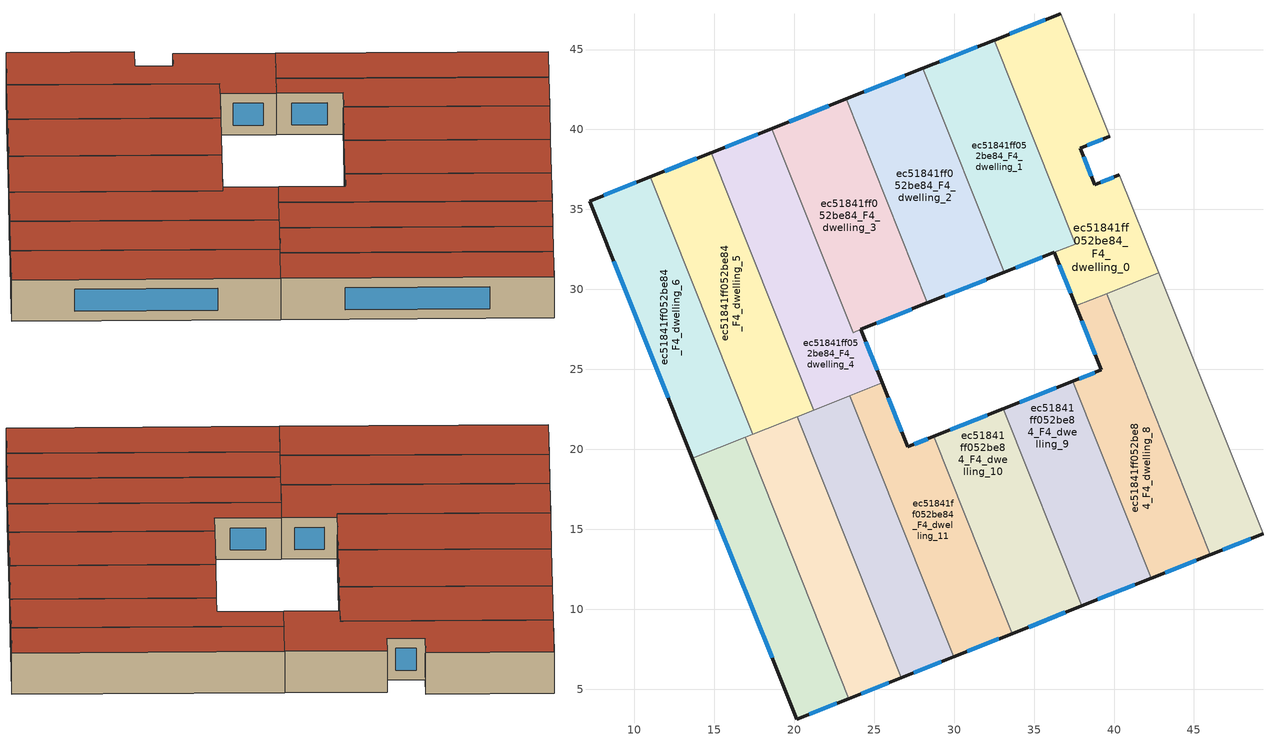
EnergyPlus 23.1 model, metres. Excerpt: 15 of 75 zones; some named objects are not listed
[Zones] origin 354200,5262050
ec51841ff052be84_F4_dwelling_0
 floor to ec51841ff052be84_F3_dwelling_0 (EU_floor_Construction): 36.67,47.24 39.73,39.56 37.89,38.83 38.8,36.54 40.34,37.16 42.79,31.04 37.6,28.97 36.26,32.31 37.57,32.83 32.5,45.58 z12
 wall outside (EU_wall_Construction): 36.67,47.24 32.5,45.58 / 40.34,37.16 38.8,36.54 37.89,38.83 39.73,39.56 / 36.26,32.31 37.6,28.97 z12:15
 wall adiabatic (EU_wall_Construction): 39.73,39.56 36.67,47.24 / 42.79,31.04 40.34,37.16 z12:15
 wall to ec51841ff052be84_F4_dwelling_1 (EU_wall_Construction): 32.5,45.58 37.57,32.84 / 37.57,32.83 36.26,32.31 z12:15
 wall to ec51841ff052be84_F4_dwelling_7 (EU_wall_Construction): 39.53,29.74 42.79,31.04 z12:15
 wall to ec51841ff052be84_F4_dwelling_8 (EU_wall_Construction): 37.6,28.97 39.53,29.74 z12:15
 window (EU_Window_Construction): 35.69,46.85 33.48,45.97 / 38.32,39 39.3,39.39 / 38.59,37.08 38.1,38.29 / 39.98,37.01 39.16,36.68 / 36.57,31.53 37.28,29.75 z12.7:14.3
 roof outside (EU_roof_Construction): 42.79,31.04 40.34,37.16 38.8,36.54 37.89,38.83 39.73,39.56 36.67,47.24 32.5,45.58 37.57,32.83 36.26,32.31 37.6,28.97 z15
ec51841ff052be84_F4_dwelling_1
 floor to ec51841ff052be84_F3_dwelling_1 (EU_floor_Construction): 32.5,45.58 37.57,32.84 33.12,31.06 28.05,43.81 z12
 wall outside (EU_wall_Construction): 32.5,45.58 28.05,43.81 / 33.12,31.06 36.26,32.31 z12:15
 wall to ec51841ff052be84_F4_dwelling_2 (EU_wall_Construction): 28.05,43.81 33.12,31.06 z12:15
 window (EU_Window_Construction): 31.46,45.17 29.1,44.23 / 33.86,31.36 35.52,32.02 z12.7:14.3
 roof outside (EU_roof_Construction): 37.57,32.83 32.5,45.58 28.05,43.81 33.12,31.06 z15
ec51841ff052be84_F4_dwelling_10
 floor to ec51841ff052be84_F3_dwelling_10 (EU_floor_Construction): 33.08,22.53 37.98,10.21 33.64,8.48 28.74,20.81 z12
 wall outside (EU_wall_Construction): 33.64,8.48 37.98,10.21 / 33.08,22.53 28.74,20.81 z12:15
 wall to ec51841ff052be84_F4_dwelling_9 (EU_wall_Construction): 37.98,10.21 33.08,22.53 z12:15
 wall to ec51841ff052be84_F4_dwelling_11 (EU_wall_Construction): 28.74,20.81 33.64,8.48 z12:15
 window (EU_Window_Construction): 34.66,8.89 36.96,9.8 / 32.06,22.13 29.76,21.21 z12.7:14.3
 roof outside (EU_roof_Construction): 37.98,10.21 33.08,22.53 28.74,20.81 33.64,8.48 z15
ec51841ff052be84_F4_dwelling_11
 floor to ec51841ff052be84_F3_dwelling_11 (EU_floor_Construction): 28.74,20.81 33.64,8.48 29.97,7.02 23.47,23.35 25.51,24.16 27.11,20.16 z12
 wall outside (EU_wall_Construction): 28.74,20.81 27.11,20.16 25.51,24.16 / 29.97,7.02 33.64,8.48 z12:15
 wall to ec51841ff052be84_F4_dwelling_12 (EU_wall_Construction): 23.47,23.35 29.97,7.02 z12:15
 wall to ec51841ff052be84_F4_dwelling_4 (EU_wall_Construction): 25.51,24.16 23.47,23.35 z12:15
 window (EU_Window_Construction): 26.74,21.1 25.89,23.22 / 28.36,20.66 27.5,20.31 / 30.83,7.36 32.78,8.14 z12.7:14.3
 roof outside (EU_roof_Construction): 33.64,8.48 28.74,20.81 27.11,20.16 25.51,24.16 23.47,23.35 29.97,7.02 z15
ec51841ff052be84_F4_dwelling_12
 floor to ec51841ff052be84_F3_dwelling_12 (EU_floor_Construction): 23.47,23.35 29.97,7.02 26.69,5.72 20.2,22.05 z12
 wall outside (EU_wall_Construction): 26.69,5.72 29.97,7.02 z12:15
 wall to ec51841ff052be84_F4_dwelling_13 (EU_wall_Construction): 20.2,22.05 26.69,5.72 z12:15
 wall to ec51841ff052be84_F4_dwelling_5 (EU_wall_Construction): 21.21,22.45 20.2,22.05 z12:15
 wall to ec51841ff052be84_F4_dwelling_4 (EU_wall_Construction): 23.47,23.35 21.21,22.45 z12:15
 window (EU_Window_Construction): 27.46,6.02 29.2,6.72 z12.7:14.3
 roof outside (EU_roof_Construction): 29.97,7.02 23.47,23.35 20.2,22.05 26.69,5.72 z15
ec51841ff052be84_F4_dwelling_13
 floor to ec51841ff052be84_F3_dwelling_13 (EU_floor_Construction): 20.2,22.05 26.69,5.72 23.42,4.42 16.92,20.75 z12
 wall outside (EU_wall_Construction): 23.42,4.42 26.69,5.72 z12:15
 wall to ec51841ff052be84_F4_dwelling_14 (EU_wall_Construction): 16.92,20.75 23.42,4.42 z12:15
 wall to ec51841ff052be84_F4_dwelling_6 (EU_wall_Construction): 17.41,20.94 16.92,20.75 z12:15
 wall to ec51841ff052be84_F4_dwelling_5 (EU_wall_Construction): 20.2,22.05 17.41,20.94 z12:15
 window (EU_Window_Construction): 24.19,4.72 25.93,5.41 z12.7:14.3
 roof outside (EU_roof_Construction): 26.69,5.72 20.2,22.05 16.92,20.75 23.42,4.42 z15
ec51841ff052be84_F4_dwelling_14
 floor to ec51841ff052be84_F3_dwelling_14 (EU_floor_Construction): 16.92,20.75 23.42,4.42 20.16,3.12 13.64,19.44 z12
 wall outside (EU_wall_Construction): 13.64,19.44 20.16,3.12 23.42,4.42 z12:15
 wall to ec51841ff052be84_F4_dwelling_6 (EU_wall_Construction): 16.92,20.75 13.64,19.44 z12:15
 window (EU_Window_Construction): 20.93,3.43 22.66,4.11 / 15.17,15.61 18.63,6.95 z12.7:14.3
 roof outside (EU_roof_Construction): 23.42,4.42 16.92,20.75 13.64,19.44 20.16,3.12 z15
ec51841ff052be84_F4_dwelling_2
 floor to ec51841ff052be84_F3_dwelling_2 (EU_floor_Construction): 28.05,43.81 33.12,31.06 28.34,29.15 23.26,41.91 z12
 wall outside (EU_wall_Construction): 28.34,29.15 33.12,31.06 / 28.05,43.81 23.26,41.91 z12:15
 wall to ec51841ff052be84_F4_dwelling_3 (EU_wall_Construction): 23.26,41.91 28.34,29.15 z12:15
 window (EU_Window_Construction): 29.46,29.6 32,30.61 / 26.93,43.37 24.39,42.36 z12.7:14.3
 roof outside (EU_roof_Construction): 33.12,31.06 28.05,43.81 23.26,41.91 28.34,29.15 z15
ec51841ff052be84_F4_dwelling_3
 floor to ec51841ff052be84_F3_dwelling_3 (EU_floor_Construction): 23.26,41.91 28.34,29.15 23.68,27.3 18.6,40.06 z12
 wall outside (EU_wall_Construction): 23.26,41.91 18.6,40.06 / 24.18,27.5 28.34,29.15 z12:15
 wall to ec51841ff052be84_F4_dwelling_4 (EU_wall_Construction): 18.6,40.06 23.68,27.3 24.18,27.5 z12:15
 window (EU_Window_Construction): 22.17,41.47 19.7,40.49 / 25.15,27.89 27.36,28.76 z12.7:14.3
 roof outside (EU_roof_Construction): 28.34,29.15 23.26,41.91 18.6,40.06 23.68,27.3 z15
ec51841ff052be84_F4_dwelling_4
 floor to ec51841ff052be84_F3_dwelling_4 (EU_floor_Construction): 18.6,40.06 23.68,27.3 24.18,27.5 25.51,24.16 21.21,22.45 14.81,38.55 z12
 wall outside (EU_wall_Construction): 18.6,40.06 14.81,38.55 / 25.51,24.16 24.18,27.5 z12:15
 wall to ec51841ff052be84_F4_dwelling_5 (EU_wall_Construction): 14.81,38.55 21.21,22.45 z12:15
 window (EU_Window_Construction): 17.71,39.7 15.7,38.9 / 25.2,24.94 24.49,26.71 z12.7:14.3
 roof outside (EU_roof_Construction): 25.51,24.16 24.18,27.5 23.68,27.3 18.6,40.06 14.81,38.55 21.21,22.45 z15
ec51841ff052be84_F4_dwelling_5
 floor to ec51841ff052be84_F3_dwelling_5 (EU_floor_Construction): 14.81,38.55 21.21,22.45 17.41,20.94 11.01,37.04 z12
 wall outside (EU_wall_Construction): 14.81,38.55 11.01,37.04 z12:15
 wall to ec51841ff052be84_F4_dwelling_6 (EU_wall_Construction): 11.01,37.04 17.41,20.94 z12:15
 window (EU_Window_Construction): 13.92,38.19 11.9,37.39 z12.7:14.3
 roof outside (EU_roof_Construction): 21.21,22.45 14.81,38.55 11.01,37.04 17.41,20.94 z15
ec51841ff052be84_F4_dwelling_6
 floor to ec51841ff052be84_F3_dwelling_6 (EU_floor_Construction): 11.01,37.04 17.41,20.94 13.64,19.44 7.2,35.53 z12
 wall outside (EU_wall_Construction): 11.01,37.04 7.2,35.53 13.64,19.44 z12:15
 window (EU_Window_Construction): 8.71,31.75 12.12,23.22 / 10.12,36.68 8.1,35.88 z12.7:14.3
 roof outside (EU_roof_Construction): 17.41,20.94 11.01,37.04 7.2,35.53 13.64,19.44 z15
ec51841ff052be84_F4_dwelling_7
 floor to ec51841ff052be84_F3_dwelling_7 (EU_floor_Construction): 42.79,31.04 49.32,14.72 46.03,13.41 39.53,29.74 z12
 wall outside (EU_wall_Construction): 46.03,13.41 49.32,14.72 z12:15
 wall adiabatic (EU_wall_Construction): 49.32,14.72 42.79,31.04 z12:15
 wall to ec51841ff052be84_F4_dwelling_8 (EU_wall_Construction): 39.53,29.74 46.03,13.41 z12:15
 window (EU_Window_Construction): 46.8,13.72 48.54,14.41 z12.7:14.3
 roof outside (EU_roof_Construction): 49.32,14.72 42.79,31.04 39.53,29.74 46.03,13.41 z15
ec51841ff052be84_F4_dwelling_8
 floor to ec51841ff052be84_F3_dwelling_8 (EU_floor_Construction): 39.53,29.74 46.03,13.41 42.32,11.93 37.41,24.25 39.2,24.96 37.6,28.97 z12
 wall outside (EU_wall_Construction): 37.6,28.97 39.2,24.96 37.41,24.25 / 42.32,11.93 46.03,13.41 z12:15
 wall to ec51841ff052be84_F4_dwelling_9 (EU_wall_Construction): 37.41,24.25 42.32,11.93 z12:15
 window (EU_Window_Construction): 37.97,28.03 38.82,25.91 / 43.19,12.28 45.15,13.06 / 38.78,24.8 37.83,24.42 z12.7:14.3
 roof outside (EU_roof_Construction): 46.03,13.41 39.53,29.74 37.6,28.97 39.2,24.96 37.41,24.25 42.32,11.93 z15
ec51841ff052be84_F4_dwelling_9
 floor to ec51841ff052be84_F3_dwelling_9 (EU_floor_Construction): 37.41,24.25 42.32,11.93 37.98,10.21 33.08,22.53 z12
 wall outside (EU_wall_Construction): 37.98,10.21 42.32,11.93 / 37.41,24.25 33.08,22.53 z12:15
 window (EU_Window_Construction): 39,10.61 41.3,11.53 / 36.4,23.85 34.09,22.94 z12.7:14.3
 roof outside (EU_roof_Construction): 42.32,11.93 37.41,24.25 33.08,22.53 37.98,10.21 z15
[Building]
EU S2 Campaign: North Axis=0; Terrain=City; Solar Distribution=FullExterior
[Site:Location]
Budapest.Ferenc.Liszt.Intl.AP: Latitude=47.437; Longitude=19.256; Time Zone=1; Elevation=185
[SizingPeriod:WeatherFileDays]
AnnualSizingPeriod: Begin Month=1; Begin Day of Month=1; End Month=12; End Day of Month=31; Day of Week for Start Day=Monday; Use Weather File Daylight Saving Period=No; Use Weather File Rain and Snow Indicators=No
[MATERIAL]
EU_InternalMass_Material: Roughness=MediumRough; Thickness=0.1; Conductivity=1; Density=1800; Specific Heat=900; Thermal Absorptance=0.9; Solar Absorptance=0.7; Visible Absorptance=0.7
[MATERIAL:NOMASS] Roughness=MediumRough; Thermal Absorptance=0.9; Solar Absorptance=0.7; Visible Absorptance=0.7
Name | Thermal Resistance
EU_wall_NoMass | 0.832559
EU_roof_NoMass | 1.39638
EU_floor_NoMass | 0.872794
[WINDOWMATERIAL:SIMPLEGLAZINGSYSTEM]
EU_Window_SimpleGlazing: UFactor=2.79869; Solar Heat Gain Coefficient=0.75; Visible Transmittance=0.75
[CONSTRUCTION]
EU_wall_Construction: EU_wall_NoMass
EU_roof_Construction: EU_roof_NoMass
EU_floor_Construction: EU_floor_NoMass
EU_Window_Construction: EU_Window_SimpleGlazing
EU_InternalMass_Construction: EU_InternalMass_Material
[ZONE] Type=1; Multiplier=1; Ceiling Height=autocalculate; Floor Area=autocalculate; Part of Total Floor Area=Yes
Name | Volume
ec51841ff052be84_F4_dwelling_0 | 227.546
ec51841ff052be84_F4_dwelling_1 | 197.014
ec51841ff052be84_F4_dwelling_10 | 185.751
ec51841ff052be84_F4_dwelling_11 | 185.723
ec51841ff052be84_F4_dwelling_12 | 185.735
ec51841ff052be84_F4_dwelling_13; ec51841ff052be84_F4_dwelling_9 | 185.755
ec51841ff052be84_F4_dwelling_14 | 185.744
ec51841ff052be84_F4_dwelling_2 | 212.263
ec51841ff052be84_F4_dwelling_3 | 206.395
ec51841ff052be84_F4_dwelling_4 | 218.141
ec51841ff052be84_F4_dwelling_5 | 212.246
ec51841ff052be84_F4_dwelling_6 | 212.288
ec51841ff052be84_F4_dwelling_7 | 185.75
ec51841ff052be84_F4_dwelling_8 | 185.728
[INTERNALMASS] Construction=EU_InternalMass_Construction
Name | Zone or ZoneList | Surface Area
ec51841ff052be84_F4_dwelling_0_EU_InternalMass | ec51841ff052be84_F4_dwelling_0 | 75.8501
ec51841ff052be84_F4_dwelling_1_EU_InternalMass | ec51841ff052be84_F4_dwelling_1 | 65.6827
ec51841ff052be84_F4_dwelling_2_EU_InternalMass | ec51841ff052be84_F4_dwelling_2 | 70.7542
ec51841ff052be84_F4_dwelling_3_EU_InternalMass | ec51841ff052be84_F4_dwelling_3 | 68.8132
ec51841ff052be84_F4_dwelling_4_EU_InternalMass | ec51841ff052be84_F4_dwelling_4 | 72.7131
ec51841ff052be84_F4_dwelling_5_EU_InternalMass | ec51841ff052be84_F4_dwelling_5 | 70.7487
ec51841ff052be84_F4_dwelling_6_EU_InternalMass | ec51841ff052be84_F4_dwelling_6 | 70.7627
ec51841ff052be84_F4_dwelling_7_EU_InternalMass | ec51841ff052be84_F4_dwelling_7 | 61.9166
ec51841ff052be84_F4_dwelling_8_EU_InternalMass | ec51841ff052be84_F4_dwelling_8 | 61.9094
ec51841ff052be84_F4_dwelling_9_EU_InternalMass | ec51841ff052be84_F4_dwelling_9 | 61.9181
ec51841ff052be84_F4_dwelling_10_EU_InternalMass | ec51841ff052be84_F4_dwelling_10 | 61.9172
ec51841ff052be84_F4_dwelling_11_EU_InternalMass | ec51841ff052be84_F4_dwelling_11 | 61.9076
ec51841ff052be84_F4_dwelling_12_EU_InternalMass | ec51841ff052be84_F4_dwelling_12 | 61.9118
ec51841ff052be84_F4_dwelling_13_EU_InternalMass | ec51841ff052be84_F4_dwelling_13 | 61.9183
ec51841ff052be84_F4_dwelling_14_EU_InternalMass | ec51841ff052be84_F4_dwelling_14 | 61.9146
[OTHEREQUIPMENT] Fuel Type=Electricity; Design Level Calculation Method=Watts/Area; Power per Zone Floor Area=1; Fraction Latent=0; Fraction Radiant=0; Fraction Lost=0; Carbon Dioxide Generation Rate=0; EndUse Subcategory=EU_Step8_InternalGains
Name | Zone or ZoneList or Space or SpaceList | Schedule
EU_Step8_InternalGain_ec51841ff052be84_F4_dwelling_0_f000 | ec51841ff052be84_F4_dwelling_0 | EU_Step8_GainSchedule_ec51841ff052be84_F4_dwelling_0_f000
EU_Step8_InternalGain_ec51841ff052be84_F4_dwelling_1_f000 | ec51841ff052be84_F4_dwelling_1 | EU_Step8_GainSchedule_ec51841ff052be84_F4_dwelling_1_f000
EU_Step8_InternalGain_ec51841ff052be84_F4_dwelling_2_f000 | ec51841ff052be84_F4_dwelling_2 | EU_Step8_GainSchedule_ec51841ff052be84_F4_dwelling_2_f000
EU_Step8_InternalGain_ec51841ff052be84_F4_dwelling_3_f000 | ec51841ff052be84_F4_dwelling_3 | EU_Step8_GainSchedule_ec51841ff052be84_F4_dwelling_3_f000
EU_Step8_InternalGain_ec51841ff052be84_F4_dwelling_4_f000 | ec51841ff052be84_F4_dwelling_4 | EU_Step8_GainSchedule_ec51841ff052be84_F4_dwelling_4_f000
EU_Step8_InternalGain_ec51841ff052be84_F4_dwelling_5_f000 | ec51841ff052be84_F4_dwelling_5 | EU_Step8_GainSchedule_ec51841ff052be84_F4_dwelling_5_f000
EU_Step8_InternalGain_ec51841ff052be84_F4_dwelling_6_f000 | ec51841ff052be84_F4_dwelling_6 | EU_Step8_GainSchedule_ec51841ff052be84_F4_dwelling_6_f000
EU_Step8_InternalGain_ec51841ff052be84_F4_dwelling_7_f000 | ec51841ff052be84_F4_dwelling_7 | EU_Step8_GainSchedule_ec51841ff052be84_F4_dwelling_7_f000
EU_Step8_InternalGain_ec51841ff052be84_F4_dwelling_8_f000 | ec51841ff052be84_F4_dwelling_8 | EU_Step8_GainSchedule_ec51841ff052be84_F4_dwelling_8_f000
EU_Step8_InternalGain_ec51841ff052be84_F4_dwelling_9_f000 | ec51841ff052be84_F4_dwelling_9 | EU_Step8_GainSchedule_ec51841ff052be84_F4_dwelling_9_f000
EU_Step8_InternalGain_ec51841ff052be84_F4_dwelling_10_f000 | ec51841ff052be84_F4_dwelling_10 | EU_Step8_GainSchedule_ec51841ff052be84_F4_dwelling_10_f000
EU_Step8_InternalGain_ec51841ff052be84_F4_dwelling_11_f000 | ec51841ff052be84_F4_dwelling_11 | EU_Step8_GainSchedule_ec51841ff052be84_F4_dwelling_11_f000
EU_Step8_InternalGain_ec51841ff052be84_F4_dwelling_12_f000 | ec51841ff052be84_F4_dwelling_12 | EU_Step8_GainSchedule_ec51841ff052be84_F4_dwelling_12_f000
EU_Step8_InternalGain_ec51841ff052be84_F4_dwelling_13_f000 | ec51841ff052be84_F4_dwelling_13 | EU_Step8_GainSchedule_ec51841ff052be84_F4_dwelling_13_f000
EU_Step8_InternalGain_ec51841ff052be84_F4_dwelling_14_f000 | ec51841ff052be84_F4_dwelling_14 | EU_Step8_GainSchedule_ec51841ff052be84_F4_dwelling_14_f000
[ZONEVENTILATION:DESIGNFLOWRATE] Schedule=EU_AlwaysOn; Design Flow Rate Calculation Method=AirChanges/Hour; Air Changes per Hour=0.475469; Ventilation Type=Natural; Fan Pressure Rise=0; Fan Total Efficiency=1; Constant Term Coefficient=1; Temperature Term Coefficient=0; Velocity Term Coefficient=0; Velocity Squared Term Coefficient=0; Minimum Indoor Temperature=-100; Maximum Indoor Temperature=100; Delta Temperature=-100; Minimum Outdoor Temperature=-100; Maximum Outdoor Temperature=100; Maximum Wind Speed=40
Name | Zone or ZoneList or Space or SpaceList
EU_ConstantAir_ec51841ff052be84_F4_dwelling_0 | ec51841ff052be84_F4_dwelling_0
EU_ConstantAir_ec51841ff052be84_F4_dwelling_1 | ec51841ff052be84_F4_dwelling_1
EU_ConstantAir_ec51841ff052be84_F4_dwelling_2 | ec51841ff052be84_F4_dwelling_2
EU_ConstantAir_ec51841ff052be84_F4_dwelling_3 | ec51841ff052be84_F4_dwelling_3
EU_ConstantAir_ec51841ff052be84_F4_dwelling_4 | ec51841ff052be84_F4_dwelling_4
EU_ConstantAir_ec51841ff052be84_F4_dwelling_5 | ec51841ff052be84_F4_dwelling_5
EU_ConstantAir_ec51841ff052be84_F4_dwelling_6 | ec51841ff052be84_F4_dwelling_6
EU_ConstantAir_ec51841ff052be84_F4_dwelling_7 | ec51841ff052be84_F4_dwelling_7
EU_ConstantAir_ec51841ff052be84_F4_dwelling_8 | ec51841ff052be84_F4_dwelling_8
EU_ConstantAir_ec51841ff052be84_F4_dwelling_9 | ec51841ff052be84_F4_dwelling_9
EU_ConstantAir_ec51841ff052be84_F4_dwelling_10 | ec51841ff052be84_F4_dwelling_10
EU_ConstantAir_ec51841ff052be84_F4_dwelling_11 | ec51841ff052be84_F4_dwelling_11
EU_ConstantAir_ec51841ff052be84_F4_dwelling_12 | ec51841ff052be84_F4_dwelling_12
EU_ConstantAir_ec51841ff052be84_F4_dwelling_13 | ec51841ff052be84_F4_dwelling_13
EU_ConstantAir_ec51841ff052be84_F4_dwelling_14 | ec51841ff052be84_F4_dwelling_14
[HVACTEMPLATE:ZONE:IDEALLOADSAIRSYSTEM] System Availability Schedule=EU_AlwaysOn; Maximum Heating Supply Air Temperature=50; Minimum Cooling Supply Air Temperature=13; Maximum Heating Supply Air Humidity Ratio=0.0156; Minimum Cooling Supply Air Humidity Ratio=0.0077; Heating Limit=NoLimit; Cooling Limit=NoLimit; Heating Availability Schedule=EU_AlwaysOn; Cooling Availability Schedule=EU_CoolingOff; Dehumidification Control Type=ConstantSensibleHeatRatio; Cooling Sensible Heat Ratio=0.7; Dehumidification Setpoint=60; Humidification Control Type=None; Humidification Setpoint=30; Outdoor Air Method=None; Outdoor Air Flow Rate per Person=0.00944; Outdoor Air Flow Rate per Zone Floor Area=0; Outdoor Air Flow Rate per Zone=0; Demand Controlled Ventilation Type=None; Outdoor Air Economizer Type=NoEconomizer; Heat Recovery Type=None; Sensible Heat Recovery Effectiveness=0.7; Latent Heat Recovery Effectiveness=0.65
Name | Template Thermostat
ec51841ff052be84_F4_dwelling_0 | EU_HeatOnly_ec51841ff052be84_F4_dwelling_0
ec51841ff052be84_F4_dwelling_1 | EU_HeatOnly_ec51841ff052be84_F4_dwelling_1
ec51841ff052be84_F4_dwelling_2 | EU_HeatOnly_ec51841ff052be84_F4_dwelling_2
ec51841ff052be84_F4_dwelling_3 | EU_HeatOnly_ec51841ff052be84_F4_dwelling_3
ec51841ff052be84_F4_dwelling_4 | EU_HeatOnly_ec51841ff052be84_F4_dwelling_4
ec51841ff052be84_F4_dwelling_5 | EU_HeatOnly_ec51841ff052be84_F4_dwelling_5
ec51841ff052be84_F4_dwelling_6 | EU_HeatOnly_ec51841ff052be84_F4_dwelling_6
ec51841ff052be84_F4_dwelling_7 | EU_HeatOnly_ec51841ff052be84_F4_dwelling_7
ec51841ff052be84_F4_dwelling_8 | EU_HeatOnly_ec51841ff052be84_F4_dwelling_8
ec51841ff052be84_F4_dwelling_9 | EU_HeatOnly_ec51841ff052be84_F4_dwelling_9
ec51841ff052be84_F4_dwelling_10 | EU_HeatOnly_ec51841ff052be84_F4_dwelling_10
ec51841ff052be84_F4_dwelling_11 | EU_HeatOnly_ec51841ff052be84_F4_dwelling_11
ec51841ff052be84_F4_dwelling_12 | EU_HeatOnly_ec51841ff052be84_F4_dwelling_12
ec51841ff052be84_F4_dwelling_13 | EU_HeatOnly_ec51841ff052be84_F4_dwelling_13
ec51841ff052be84_F4_dwelling_14 | EU_HeatOnly_ec51841ff052be84_F4_dwelling_14
[SIZING:ZONE] Zone Cooling Design Supply Air Temperature Input Method=SupplyAirTemperature; Zone Cooling Design Supply Air Temperature=13; Zone Heating Design Supply Air Temperature Input Method=SupplyAirTemperature; Zone Heating Design Supply Air Temperature=50; Zone Cooling Design Supply Air Humidity Ratio=0.008; Zone Heating Design Supply Air Humidity Ratio=0.008; Cooling Design Air Flow Method=DesignDay; Cooling Design Air Flow Rate=0; Cooling Minimum Air Flow per Zone Floor Area=0.000762; Cooling Minimum Air Flow=0; Cooling Minimum Air Flow Fraction=0.2; Heating Design Air Flow Method=DesignDay; Heating Design Air Flow Rate=0; Heating Maximum Air Flow per Zone Floor Area=0.002032; Heating Maximum Air Flow=0.141576; Heating Maximum Air Flow Fraction=0.3; Account for Dedicated Outdoor Air System=No; Dedicated Outdoor Air System Control Strategy=NeutralSupplyAir; Dedicated Outdoor Air Low Setpoint Temperature for Design=autosize; Dedicated Outdoor Air High Setpoint Temperature for Design=autosize; Zone Load Sizing Method=Sensible Load Only No Latent Load; Zone Latent Cooling Design Supply Air Humidity Ratio Input Method=HumidityRatioDifference; Zone Cooling Design Supply Air Humidity Ratio Difference=0.005; Zone Latent Heating Design Supply Air Humidity Ratio Input Method=HumidityRatioDifference; Zone Humidification Design Supply Air Humidity Ratio Difference=0.005
ec51841ff052be84_F4_dwelling_0; ec51841ff052be84_F4_dwelling_1; ec51841ff052be84_F4_dwelling_2; ec51841ff052be84_F4_dwelling_3; ec51841ff052be84_F4_dwelling_4; ec51841ff052be84_F4_dwelling_5; ec51841ff052be84_F4_dwelling_6; ec51841ff052be84_F4_dwelling_7; ec51841ff052be84_F4_dwelling_8; ec51841ff052be84_F4_dwelling_9; ec51841ff052be84_F4_dwelling_10; ec51841ff052be84_F4_dwelling_11; ec51841ff052be84_F4_dwelling_12; ec51841ff052be84_F4_dwelling_13; ec51841ff052be84_F4_dwelling_14
[SCHEDULE:CONSTANT]
Name | Hourly Value
EU_AlwaysOn | 1
EU_CoolingOff | 0
[SCHEDULE:FILE] Column Number=1; Rows to Skip at Top=0; Number of Hours of Data=8760; Column Separator=Comma; Interpolate to Timestep=No; Minutes per Item=60; Adjust Schedule for Daylight Savings=Yes
Name | File
EU_Step8_GainSchedule_ec51841ff052be84_F4_dwelling_0_f000 | ../../schedules/ec51841ff052be84/ec51841ff052be84_F4_dwelling_0_f000_gain.csv
EU_Step8_GainSchedule_ec51841ff052be84_F4_dwelling_1_f000 | ../../schedules/ec51841ff052be84/ec51841ff052be84_F4_dwelling_1_f000_gain.csv
EU_Step8_GainSchedule_ec51841ff052be84_F4_dwelling_2_f000 | ../../schedules/ec51841ff052be84/ec51841ff052be84_F4_dwelling_2_f000_gain.csv
EU_Step8_GainSchedule_ec51841ff052be84_F4_dwelling_3_f000 | ../../schedules/ec51841ff052be84/ec51841ff052be84_F4_dwelling_3_f000_gain.csv
EU_Step8_GainSchedule_ec51841ff052be84_F4_dwelling_4_f000 | ../../schedules/ec51841ff052be84/ec51841ff052be84_F4_dwelling_4_f000_gain.csv
EU_Step8_GainSchedule_ec51841ff052be84_F4_dwelling_5_f000 | ../../schedules/ec51841ff052be84/ec51841ff052be84_F4_dwelling_5_f000_gain.csv
EU_Step8_GainSchedule_ec51841ff052be84_F4_dwelling_6_f000 | ../../schedules/ec51841ff052be84/ec51841ff052be84_F4_dwelling_6_f000_gain.csv
EU_Step8_GainSchedule_ec51841ff052be84_F4_dwelling_7_f000 | ../../schedules/ec51841ff052be84/ec51841ff052be84_F4_dwelling_7_f000_gain.csv
EU_Step8_GainSchedule_ec51841ff052be84_F4_dwelling_8_f000 | ../../schedules/ec51841ff052be84/ec51841ff052be84_F4_dwelling_8_f000_gain.csv
EU_Step8_GainSchedule_ec51841ff052be84_F4_dwelling_9_f000 | ../../schedules/ec51841ff052be84/ec51841ff052be84_F4_dwelling_9_f000_gain.csv
EU_Step8_GainSchedule_ec51841ff052be84_F4_dwelling_10_f000 | ../../schedules/ec51841ff052be84/ec51841ff052be84_F4_dwelling_10_f000_gain.csv
EU_Step8_GainSchedule_ec51841ff052be84_F4_dwelling_11_f000 | ../../schedules/ec51841ff052be84/ec51841ff052be84_F4_dwelling_11_f000_gain.csv
EU_Step8_GainSchedule_ec51841ff052be84_F4_dwelling_12_f000 | ../../schedules/ec51841ff052be84/ec51841ff052be84_F4_dwelling_12_f000_gain.csv
EU_Step8_GainSchedule_ec51841ff052be84_F4_dwelling_13_f000 | ../../schedules/ec51841ff052be84/ec51841ff052be84_F4_dwelling_13_f000_gain.csv
EU_Step8_GainSchedule_ec51841ff052be84_F4_dwelling_14_f000 | ../../schedules/ec51841ff052be84/ec51841ff052be84_F4_dwelling_14_f000_gain.csv
